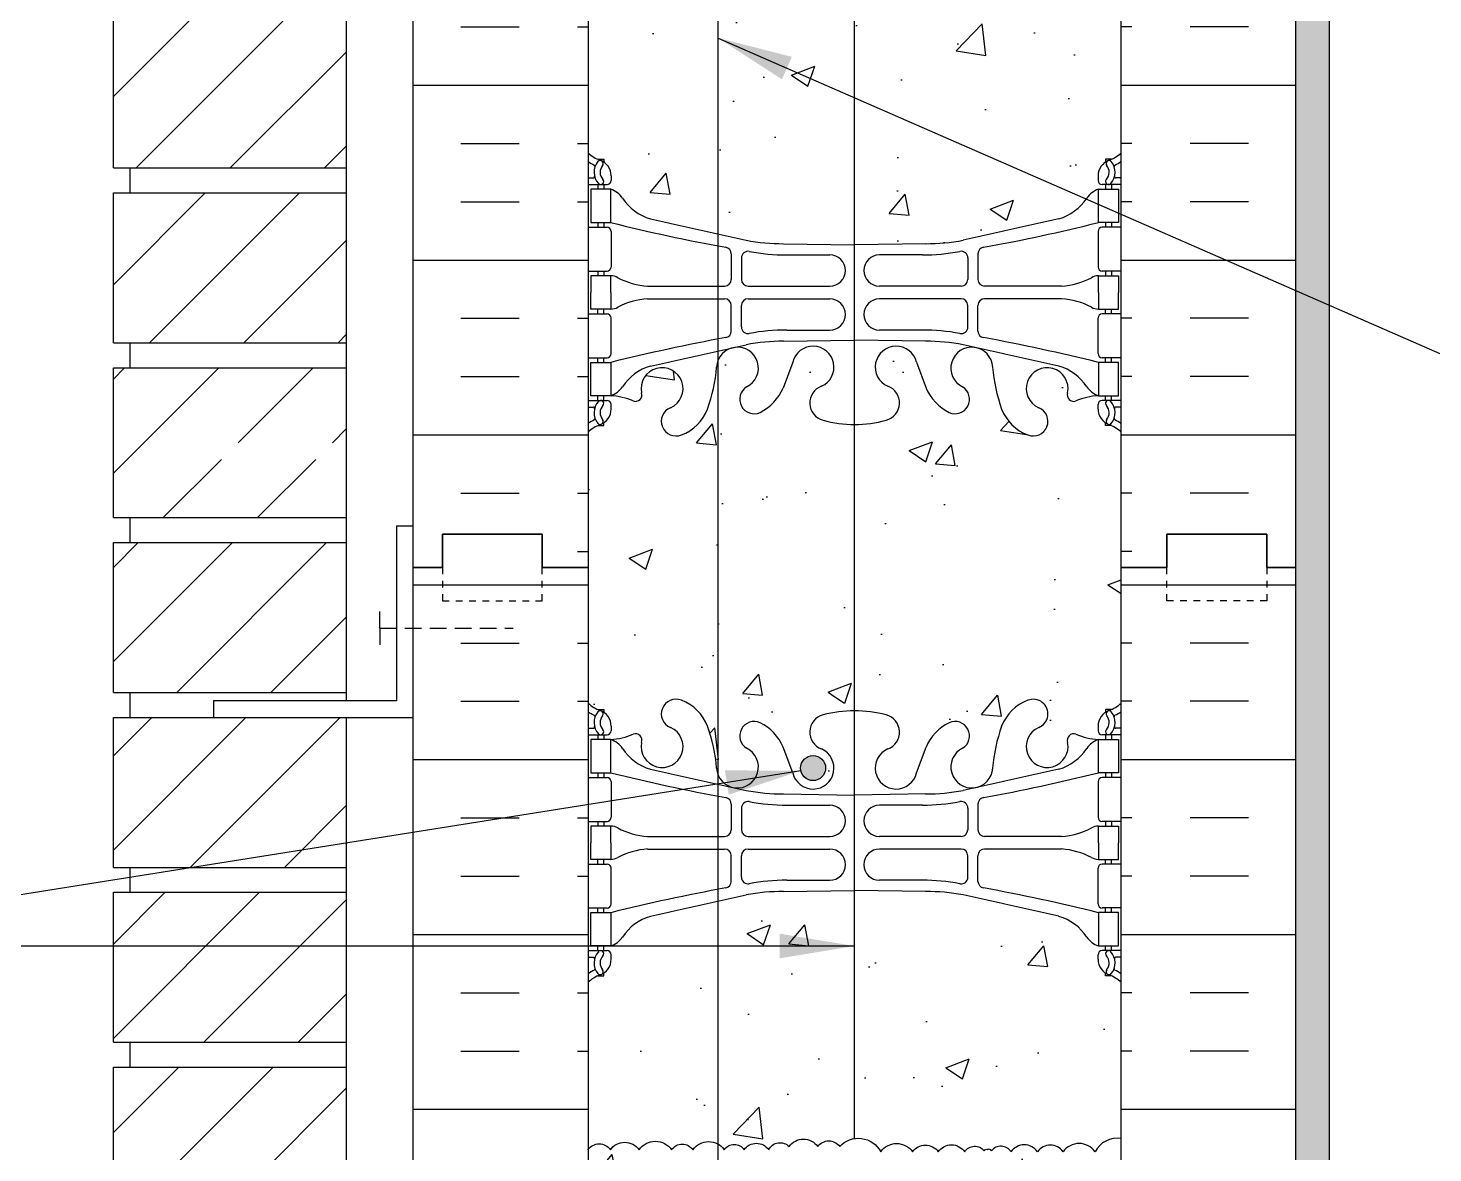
# Model space of a CAD drawing. Header units: inches. Extents: x 13.9 to 66.4, y 33.9 to 117.1.
# Drawn here: x 31.51 to 52.6, y 89.32 to 106.2 of the extents above; entities that cross this region are included whole.
import ezdxf

# ---------------------------------------------------------------- set-up
doc = ezdxf.new("R2010")
doc.units = ezdxf.units.IN
doc.header["$MEASUREMENT"] = 0
doc.linetypes.add('DASHED2', pattern=[0.375, 0.25, -0.125])
for name, color, linetype in [('HATCH', 12, 'Continuous'), ('line25', 2, 'Continuous'), ('LINE3', 3, 'Continuous'), ('LINE50', 5, 'Continuous'), ('LINE9', 9, 'Continuous'), ('TEXT', 4, 'Continuous'), ('Web_Edge', 9, 'Continuous')]:
    doc.layers.add(name, color=color, linetype=linetype)
doc.styles.add('DIM', font='romans.shx', dxfattribs={"width": 0.7})
doc.dimstyles.new('ext_12', dxfattribs={"dimscale": 12, "dimtxt": 0.09375, "dimasz": 0.09375, "dimexe": 0.09375, "dimexo": 0.0625, "dimgap": 0.0625, "dimtad": 1, "dimdec": 1, "dimzin": 3, "dimdsep": 46, "dimlunit": 4, "dimtxsty": 'DIM', "dimcen": 0.09, "dimdle": 0.09375, "dimclrt": 4, "dimadec": 0, "dimazin": 0, "dimtfac": 1, "dimtdec": 1, "dimtmove": 2, "dimatfit": 3, "dimfxl": 1, "dimfrac": 2, "dimtolj": 1, "dimtzin": 0, "dimarcsym": 0})

msp = doc.modelspace()

# ---------------------------------------------------------------- hatches: boundary and pattern name
at = {"layer": 'HATCH'}
h = msp.add_hatch(dxfattribs=at)
h.set_pattern_fill('INSUL', color=256, scale=7, style=0)
h.set_pattern_definition([(0, (-2886.243, -298.905), (0, 2.625), []), (0, (-2886.243, -298.03), (0, 2.625), [0.875, -0.875]), (0, (-2886.243, -297.155), (0, 2.625), [0.875, -0.875])])
h.paths.add_polyline_path([(37.293, 98.104), (37.731, 98.104), (37.731, 98.604), (39.231, 98.604), (39.231, 98.104), (39.918, 98.104), (39.918, 116.104), (39.231, 116.104), (39.231, 116.604), (37.731, 116.604), (37.731, 116.104), (37.293, 116.104)])
h = msp.add_hatch(dxfattribs=at)
h.set_pattern_fill('INSUL', color=256, scale=7, style=0)
h.set_pattern_definition([(180, (2974.08, -298.905), (0, 2.625), []), (180, (2974.08, -298.03), (0, 2.625), [0.875, -0.875]), (180, (2974.08, -297.155), (0, 2.625), [0.875, -0.875])])
h.paths.add_polyline_path([(50.543, 98.104), (50.106, 98.104), (50.106, 98.604), (48.606, 98.604), (48.606, 98.104), (47.918, 98.104), (47.918, 116.104), (48.606, 116.104), (48.606, 116.604), (50.106, 116.604), (50.106, 116.104), (50.543, 116.104)])
h = msp.add_hatch(dxfattribs=at)
h.set_pattern_fill('ANSI31', color=256, scale=8, style=0)
h.set_pattern_definition([(45, (-77.7285, -74.6401), (-0.707107, 0.707107), [])])
h.paths.add_polyline_path([(36.293, 116.104), (32.793, 116.104), (32.793, 114.604), (36.293, 114.604)])
h.paths.add_polyline_path([(36.293, 114.229), (32.793, 114.229), (32.793, 113.192), (35.738, 113.192), (36.293, 113.192)])
h.paths.add_polyline_path([(36.293, 113.192), (35.738, 113.192), (32.793, 113.192), (32.793, 111.979), (36.293, 111.979)])
h.paths.add_polyline_path([(36.293, 111.604), (32.793, 111.604), (32.793, 109.354), (36.293, 109.354)])
h.paths.add_polyline_path([(36.293, 108.979), (32.793, 108.979), (32.793, 106.729), (36.293, 106.729)])
h.paths.add_polyline_path([(36.293, 106.354), (32.793, 106.354), (32.793, 104.104), (36.293, 104.104)])
h.paths.add_polyline_path([(36.293, 103.729), (32.793, 103.729), (32.793, 101.479), (36.293, 101.479)])
h.paths.add_polyline_path([(36.293, 101.104), (32.793, 101.104), (32.793, 98.854), (36.293, 98.854), (36.293, 99.729), (34.293, 99.729), (34.293, 99.979), (36.293, 99.979)])
h.paths.add_polyline_path([(36.293, 98.479), (32.793, 98.479), (32.793, 96.229), (36.293, 96.229)])
h.paths.add_polyline_path([(36.293, 95.854), (32.793, 95.854), (32.793, 93.604), (36.293, 93.604)])
h.paths.add_polyline_path([(36.293, 93.229), (32.793, 93.229), (32.793, 91.809), (35.738, 91.809), (36.293, 91.809)])
h.paths.add_polyline_path([(36.293, 91.809), (35.738, 91.809), (32.793, 91.809), (32.793, 90.979), (36.293, 90.979)])
h.paths.add_polyline_path([(36.293, 90.604), (34.293, 90.604), (32.793, 90.604), (32.793, 88.354), (36.293, 88.354)])
h.paths.add_polyline_path([(36.293, 87.979), (32.793, 87.979), (32.793, 85.729), (36.293, 85.729)])
h.paths.add_polyline_path([(36.293, 85.354), (32.793, 85.354), (32.793, 83.104), (36.293, 83.104)])
h.paths.add_polyline_path([(36.293, 82.729), (32.793, 82.729), (32.793, 81.104), (33.239, 80.843), (33.852, 80.479), (36.293, 80.479)])
h = msp.add_hatch(dxfattribs=at)
h.set_pattern_fill('AR-SAND', color=256, scale=0.25, style=0)
h.set_pattern_definition([(37.5, (75.5029, 42.22206), (-0.0157483, 0.481706), [0, -0.38, 0, -0.425, 0, -0.40625]), (7.5, (75.5029, 42.22206), (0.442444, 0.7055365), [0, -0.205, 0, -0.3425, 0, -0.13125]), (327.5, (75.1954, 42.22206), (0.7785355, 0.0014148), [0, -0.125, 0, -0.45, 0, -0.5875]), (317.5, (75.1954, 42.22206), (0.7515317, 0.219419), [0, -0.0625, 0, -0.295, 0, -0.3375])])
h.paths.add_polyline_path([(51.043, 116.104), (50.543, 116.104), (50.543, 98.104), (50.543, 80.104), (51.043, 80.104)])
h = msp.add_hatch(dxfattribs=at)
h.set_pattern_fill('AR-CONC', color=256, scale=0.5)
edge = h.paths.add_edge_path()
edge.add_arc((47.572, 109.517), 0.5, 46.2109, 66.4218)
edge.add_line((47.772, 109.975), (47.682, 109.975))
edge.add_line((47.682, 109.975), (47.682, 110.017))
edge.add_arc((47.822, 110.224), 0.25, 180, 235.9442, ccw=False)
edge.add_line((47.572, 110.224), (47.572, 110.291))
edge.add_arc((47.635, 110.291), 0.0625, 90, 180, ccw=False)
edge.add_line((47.635, 110.354), (47.577, 110.424))
edge.add_arc((47.7, 110.766), 0.364, 212.0424, 250.3387, ccw=False)
edge.add_arc((46.777, 110.155), 0.743, 34.228, 73.8107)
edge.add_spline(control_points=[(46.984, 110.869), (45.547, 111.19)], knot_values=[0, 0, 1, 1], degree=1, periodic=0)
edge.add_arc((44.99, 108.258), 2.984, 79.2546, 90.0995)
edge.add_line((44.985, 111.242), (43.918, 111.258))
edge.add_line((43.918, 111.258), (43.918, 102.951))
edge.add_line((43.918, 102.951), (44.985, 102.967))
edge.add_arc((44.99, 105.951), 2.984, 269.9005, 280.7454)
edge.add_spline(control_points=[(45.547, 103.019), (46.984, 103.34)], knot_values=[0, 0, 1, 1], degree=1, periodic=0)
edge.add_arc((46.777, 104.054), 0.743, 286.1893, 325.772)
edge.add_arc((47.7, 103.442), 0.364, 109.6613, 147.9576, ccw=False)
edge.add_line((47.577, 103.785), (47.635, 103.855))
edge.add_arc((47.635, 103.917), 0.0625, 180, 270, ccw=False)
edge.add_line((47.572, 103.917), (47.572, 103.985))
edge.add_arc((47.822, 103.985), 0.25, 124.0558, 180, ccw=False)
edge.add_line((47.682, 104.192), (47.682, 104.234))
edge.add_line((47.682, 104.234), (47.772, 104.234))
edge.add_arc((47.572, 104.692), 0.5, 293.5782, 313.7891)
edge.add_line((47.918, 104.331), (47.918, 109.878))
edge = h.paths.add_edge_path()
edge.add_line((43.918, 111.258), (42.852, 111.242))
edge.add_arc((42.847, 108.258), 2.984, 89.9005, 100.7454)
edge.add_spline(control_points=[(42.29, 111.19), (41.872, 111.097)], knot_values=[0.709232, 0.709232, 1, 1], degree=1, periodic=0)
edge.add_line((41.872, 111.097), (41.872, 103.112))
edge.add_spline(control_points=[(41.872, 103.112), (42.29, 103.019)], knot_values=[0.709232, 0.709232, 1, 1], degree=1, periodic=0)
edge.add_arc((42.847, 105.951), 2.984, 259.2546, 270.0995)
edge.add_line((42.852, 102.967), (43.918, 102.951))
edge.add_line((43.918, 102.951), (43.918, 111.258))
edge = h.paths.add_edge_path()
edge.add_spline(control_points=[(41.872, 111.097), (40.853, 110.869)], knot_values=[0, 0, 0.709232, 0.709232], degree=1, periodic=0)
edge.add_arc((41.06, 110.155), 0.743, 106.1893, 145.772)
edge.add_arc((40.137, 110.766), 0.364, 289.6613, 327.9576, ccw=False)
edge.add_line((40.259, 110.424), (40.202, 110.354))
edge.add_arc((40.202, 110.291), 0.0625, 0, 90, ccw=False)
edge.add_line((40.264, 110.291), (40.264, 110.224))
edge.add_arc((40.014, 110.224), 0.25, 304.0558, 360, ccw=False)
edge.add_line((40.154, 110.017), (40.154, 109.975))
edge.add_line((40.154, 109.975), (40.064, 109.975))
edge.add_arc((40.264, 109.517), 0.5, 113.5782, 133.7891)
edge.add_line((39.918, 109.878), (39.918, 104.331))
edge.add_arc((40.264, 104.692), 0.5, 226.2109, 246.4218)
edge.add_line((40.064, 104.234), (40.154, 104.234))
edge.add_line((40.154, 104.234), (40.154, 104.192))
edge.add_arc((40.014, 103.985), 0.25, 0, 55.9442, ccw=False)
edge.add_line((40.264, 103.985), (40.264, 103.917))
edge.add_arc((40.202, 103.917), 0.0625, -90, 0, ccw=False)
edge.add_line((40.202, 103.855), (40.259, 103.785))
edge.add_arc((40.137, 103.442), 0.364, 32.0424, 70.3387, ccw=False)
edge.add_arc((41.06, 104.054), 0.743, 214.228, 253.8107)
edge.add_spline(control_points=[(40.853, 103.34), (41.872, 103.112)], knot_values=[0, 0, 0.709232, 0.709232], degree=1, periodic=0)
edge.add_line((41.872, 103.112), (41.872, 111.097))
edge = h.paths.add_edge_path()
edge.add_arc((47.572, 91.517), 0.5, 46.2109, 66.4218)
edge.add_line((47.772, 91.975), (47.682, 91.975))
edge.add_line((47.682, 91.975), (47.682, 92.017))
edge.add_arc((47.822, 92.224), 0.25, 180, 235.9442, ccw=False)
edge.add_line((47.572, 92.224), (47.572, 92.291))
edge.add_arc((47.635, 92.291), 0.0625, 90, 180, ccw=False)
edge.add_line((47.635, 92.354), (47.682, 92.354))
edge.add_line((47.682, 92.354), (47.682, 92.424))
edge.add_line((47.682, 92.424), (47.577, 92.424))
edge.add_arc((47.7, 92.766), 0.364, 212.0424, 250.3387, ccw=False)
edge.add_arc((46.777, 92.155), 0.743, 34.228, 73.8107)
edge.add_spline(control_points=[(46.984, 92.869), (45.547, 93.19)], knot_values=[0, 0, 1, 1], degree=1, periodic=0)
edge.add_arc((44.99, 90.258), 2.984, 79.2546, 90.0995)
edge.add_line((44.985, 93.242), (43.918, 93.258))
edge.add_line((43.918, 93.258), (43.918, 89.532))
edge.add_arc((43.975, 89.158), 0.378, 27.7313, 98.62, ccw=False)
edge.add_arc((44.549, 89.166), 0.292, 35, 145, ccw=False)
edge.add_arc((44.98, 89.199), 0.235, 35, 145, ccw=False)
edge.add_arc((45.372, 89.194), 0.244, 35, 145, ccw=False)
edge.add_arc((45.723, 89.24), 0.177, 38.0942, 148.0942, ccw=False)
edge.add_arc((45.906, 89.319), 0.0526, 75.8466, 145, ccw=False)
edge.add_arc((45.931, 89.319), 0.0526, 35, 104.1534, ccw=False)
edge.add_arc((46.114, 89.24), 0.177, 31.9058, 141.9058, ccw=False)
edge.add_arc((46.465, 89.194), 0.244, 35, 145, ccw=False)
edge.add_arc((46.857, 89.199), 0.235, 35, 145, ccw=False)
edge.add_arc((47.288, 89.166), 0.292, 35, 145, ccw=False)
edge.add_arc((47.862, 89.158), 0.378, 81.38, 152.2687, ccw=False)
edge.add_line((47.918, 89.532), (47.918, 91.878))
edge = h.paths.add_edge_path()
edge.add_line((43.918, 93.258), (42.852, 93.242))
edge.add_arc((42.847, 90.258), 2.984, 89.9005, 100.7454)
edge.add_spline(control_points=[(42.29, 93.19), (41.872, 93.097)], knot_values=[0.709232, 0.709232, 1, 1], degree=1, periodic=0)
edge.add_line((41.872, 93.097), (41.872, 89.448))
edge.add_arc((41.727, 89.2), 0.287, 35, 59.6412, ccw=False)
edge.add_arc((42.111, 89.261), 0.182, 35, 145, ccw=False)
edge.add_arc((42.445, 89.236), 0.225, 35, 145, ccw=False)
edge.add_arc((42.798, 89.282), 0.189, 43.7466, 153.7466, ccw=False)
edge.add_arc((43.15, 89.261), 0.263, 35, 145, ccw=False)
edge.add_arc((43.531, 89.297), 0.201, 35, 145, ccw=False)
edge.add_arc((43.975, 89.158), 0.378, 98.62, 137.7313, ccw=False)
edge.add_line((43.918, 89.532), (43.918, 93.258))
edge = h.paths.add_edge_path()
edge.add_spline(control_points=[(41.872, 93.097), (41.659, 93.049)], knot_values=[0.560842, 0.560842, 0.709232, 0.709232], degree=1, periodic=0)
edge.add_spline(control_points=[(41.659, 93.049), (41.621, 93.04)], knot_values=[0.534135, 0.534135, 0.560842, 0.560842], degree=1, periodic=0)
edge.add_spline(control_points=[(41.621, 93.04), (41.558, 93.026)], knot_values=[0.490361, 0.490361, 0.534135, 0.534135], degree=1, periodic=0)
edge.add_spline(control_points=[(41.558, 93.026), (41.467, 93.006)], knot_values=[0.427308, 0.427308, 0.490361, 0.490361], degree=1, periodic=0)
edge.add_spline(control_points=[(41.467, 93.006), (41.366, 92.984)], knot_values=[0.356827, 0.356827, 0.427308, 0.427308], degree=1, periodic=0)
edge.add_spline(control_points=[(41.366, 92.984), (41.341, 92.978)], knot_values=[0.339207, 0.339207, 0.356827, 0.356827], degree=1, periodic=0)
edge.add_spline(control_points=[(41.341, 92.978), (40.853, 92.869)], knot_values=[0, 0, 0.339207, 0.339207], degree=1, periodic=0)
edge.add_arc((41.06, 92.155), 0.743, 106.1893, 145.772)
edge.add_arc((40.137, 92.766), 0.364, 289.6613, 327.9576, ccw=False)
edge.add_line((40.259, 92.424), (40.154, 92.424))
edge.add_line((40.154, 92.424), (40.154, 92.354))
edge.add_line((40.154, 92.354), (40.202, 92.354))
edge.add_arc((40.202, 92.291), 0.0625, 0, 90, ccw=False)
edge.add_line((40.264, 92.291), (40.264, 92.224))
edge.add_arc((40.014, 92.224), 0.25, 304.0558, 360, ccw=False)
edge.add_line((40.154, 92.017), (40.154, 91.975))
edge.add_line((40.154, 91.975), (40.064, 91.975))
edge.add_arc((40.264, 91.517), 0.5, 113.5782, 133.7891)
edge.add_line((39.918, 91.878), (39.918, 89.368))
edge.add_arc((40.085, 89.247), 0.206, 35, 143.8657, ccw=False)
edge.add_arc((40.469, 89.214), 0.263, 35, 145, ccw=False)
edge.add_arc((40.928, 89.195), 0.297, 35, 145, ccw=False)
edge.add_arc((41.331, 89.253), 0.196, 35, 145, ccw=False)
edge.add_arc((41.727, 89.2), 0.287, 59.6412, 145, ccw=False)
edge.add_line((41.872, 89.448), (41.872, 93.097))
edge = h.paths.add_edge_path()
edge.add_arc((47.862, 89.158), 0.378, 81.38, 152.2687)
edge.add_arc((47.288, 89.166), 0.292, 35, 145)
edge.add_arc((46.857, 89.199), 0.235, 35, 145)
edge.add_arc((46.465, 89.194), 0.244, 35, 145)
edge.add_arc((46.114, 89.24), 0.177, 31.9058, 141.9058)
edge.add_arc((45.931, 89.319), 0.0526, 35, 104.1534)
edge.add_arc((45.906, 89.319), 0.0526, 75.8466, 145)
edge.add_arc((45.723, 89.24), 0.177, 38.0942, 148.0942)
edge.add_arc((45.372, 89.194), 0.244, 35, 145)
edge.add_arc((44.98, 89.199), 0.235, 35, 145)
edge.add_arc((44.549, 89.166), 0.292, 35, 145)
edge.add_arc((43.975, 89.158), 0.378, 27.7313, 137.7313)
edge.add_arc((43.531, 89.297), 0.201, 35, 145)
edge.add_arc((43.15, 89.261), 0.263, 35, 145)
edge.add_arc((42.798, 89.282), 0.189, 43.7466, 153.7466)
edge.add_arc((42.445, 89.236), 0.225, 35, 145)
edge.add_arc((42.111, 89.261), 0.182, 35, 145)
edge.add_arc((41.727, 89.2), 0.287, 35, 59.6412)
edge.add_line((41.872, 89.448), (41.872, 85.112))
edge.add_spline(control_points=[(41.872, 85.112), (42.29, 85.019)], knot_values=[0.709232, 0.709232, 1, 1], degree=1, periodic=0)
edge.add_arc((42.847, 87.951), 2.984, 259.2546, 270.0995)
edge.add_line((42.852, 84.967), (43.918, 84.951))
edge.add_line((43.918, 84.951), (44.985, 84.967))
edge.add_arc((44.99, 87.951), 2.984, 269.9005, 280.7454)
edge.add_spline(control_points=[(45.547, 85.019), (46.984, 85.34)], knot_values=[0, 0, 1, 1], degree=1, periodic=0)
edge.add_arc((46.777, 86.054), 0.743, 286.1893, 325.772)
edge.add_arc((47.7, 85.442), 0.364, 109.6613, 147.9576, ccw=False)
edge.add_line((47.577, 85.785), (47.682, 85.785))
edge.add_line((47.682, 85.785), (47.682, 85.855))
edge.add_line((47.682, 85.855), (47.635, 85.855))
edge.add_arc((47.635, 85.917), 0.0625, 180, 270, ccw=False)
edge.add_line((47.572, 85.917), (47.572, 85.985))
edge.add_arc((47.822, 85.985), 0.25, 124.0558, 180, ccw=False)
edge.add_line((47.682, 86.192), (47.682, 86.234))
edge.add_line((47.682, 86.234), (47.772, 86.234))
edge.add_arc((47.572, 86.692), 0.5, 293.5782, 313.7891)
edge.add_line((47.918, 86.331), (47.918, 89.532))
edge = h.paths.add_edge_path()
edge.add_arc((41.727, 89.2), 0.287, 59.6412, 145)
edge.add_arc((41.331, 89.253), 0.196, 35, 145)
edge.add_arc((40.928, 89.195), 0.297, 35, 145)
edge.add_arc((40.469, 89.214), 0.263, 35, 145)
edge.add_arc((40.085, 89.247), 0.206, 35, 143.8657)
edge.add_line((39.918, 89.368), (39.918, 86.331))
edge.add_arc((40.264, 86.692), 0.5, 226.2109, 246.4218)
edge.add_line((40.064, 86.234), (40.154, 86.234))
edge.add_line((40.154, 86.234), (40.154, 86.192))
edge.add_arc((40.014, 85.985), 0.25, 0, 55.9442, ccw=False)
edge.add_line((40.264, 85.985), (40.264, 85.917))
edge.add_arc((40.202, 85.917), 0.0625, -90, 0, ccw=False)
edge.add_line((40.202, 85.855), (40.154, 85.855))
edge.add_line((40.154, 85.855), (40.154, 85.785))
edge.add_line((40.154, 85.785), (40.259, 85.785))
edge.add_arc((40.137, 85.442), 0.364, 32.0424, 70.3387, ccw=False)
edge.add_arc((41.06, 86.054), 0.743, 214.228, 253.8107)
edge.add_spline(control_points=[(40.853, 85.34), (41.872, 85.112)], knot_values=[0, 0, 0.709232, 0.709232], degree=1, periodic=0)
edge.add_line((41.872, 85.112), (41.872, 89.448))
edge = h.paths.add_edge_path()
edge.add_spline(control_points=[(41.872, 83.358), (40.853, 83.13)], knot_values=[0, 0, 0.709232, 0.709232], degree=1, periodic=0)
edge.add_arc((41.06, 82.416), 0.743, 106.1893, 145.772)
edge.add_arc((40.137, 83.028), 0.364, 289.6613, 327.9576, ccw=False)
edge.add_line((40.259, 82.685), (40.154, 82.685))
edge.add_line((40.154, 82.685), (40.154, 82.615))
edge.add_line((40.154, 82.615), (40.202, 82.615))
edge.add_arc((40.202, 82.552), 0.0625, 0, 90, ccw=False)
edge.add_line((40.264, 82.552), (40.264, 82.485))
edge.add_arc((40.014, 82.485), 0.25, 304.0558, 360, ccw=False)
edge.add_line((40.154, 82.278), (40.154, 82.236))
edge.add_line((40.154, 82.236), (40.064, 82.236))
edge.add_arc((40.264, 81.778), 0.5, 113.5782, 133.7891)
edge.add_line((39.918, 82.139), (39.918, 80.104))
edge.add_line((39.918, 80.104), (39.918, 79.345))
edge.add_line((39.918, 79.345), (39.997, 79.587))
edge.add_arc((40.053, 79.579), 0.0567, 28.0725, 171.9515, ccw=False)
edge.add_line((40.103, 79.606), (40.152, 79.456))
edge.add_line((40.152, 79.456), (40.278, 79.456))
edge.add_arc((40.278, 79.406), 0.05, 0, 90, ccw=False)
edge.add_line((40.328, 79.406), (40.328, 79.376))
edge.add_line((40.328, 79.376), (40.428, 79.376))
edge.add_line((40.428, 79.376), (40.428, 78.503))
edge.add_line((40.428, 78.503), (41.872, 78.245))
edge.add_line((41.872, 78.245), (41.872, 83.358))
h.paths.add_polyline_path([(43.918, 82.254, -0.068475), (43.444, 82.316, -0.734872), (43.421, 82.828, 1.612474), (42.99, 83.187), (42.847, 82.8, -0.16372), (42.525, 82.446, -1.059167), (42.319, 82.828, 1.376351), (41.872, 83.224), (41.872, 78.245), (43.627, 77.932, -0.041748), (43.918, 77.954)])
h.paths.add_polyline_path([(47.918, 82.139, 0.088416), (47.772, 82.236), (47.682, 82.236), (47.682, 82.278, -0.249069), (47.572, 82.485), (47.572, 82.552, -0.414214), (47.635, 82.615), (47.682, 82.615), (47.682, 82.685), (47.577, 82.685, 0.085348), (47.248, 82.609, -0.669601), (47.116, 82.73, 2.087231), (46.682, 82.505, -1), (46.518, 82.096, -0.21345), (46.126, 82.486, -0.069923), (45.989, 83.129, 1.629604), (45.518, 82.828, -1.059167), (45.312, 82.446, -0.16372), (44.99, 82.8), (44.847, 83.187, 1.612474), (44.416, 82.828, -0.734872), (44.393, 82.316, -0.068475), (43.918, 82.254), (43.918, 77.954, -0.068476), (44.393, 77.892, -0.201351), (44.557, 77.766), (45.167, 77.657, -0.059978), (45.312, 77.762, -0.729703), (45.626, 77.493, -0.079803), (46.001, 77.199, -0.057125), (46.126, 77.723, -0.21345), (46.518, 78.112, -1), (46.682, 77.704, 2.087231), (47.116, 77.479, -0.380392), (47.408, 77.774), (47.408, 79.376), (47.508, 79.376), (47.508, 79.406, -0.414214), (47.558, 79.456), (47.685, 79.456), (47.727, 79.587, -0.725737), (47.833, 79.606), (47.918, 79.345), (47.918, 80.104)])
h.paths.add_polyline_path([(46.001, 77.199, 0.079803), (45.626, 77.493, -0.157195), (45.539, 77.392, 1.702394), (45.989, 77.079, -0.012747)])
h.paths.add_polyline_path([(45.167, 77.657), (44.557, 77.766, -0.464754), (44.416, 77.381, 1.612474), (44.847, 77.022), (44.99, 77.409, -0.102733)])
h.paths.add_polyline_path([(44.73, 77.094, -1), (44.355, 77.094, -1)], flags=16)
h.paths.add_polyline_path([(43.444, 77.892, -0.02665), (43.627, 77.932), (41.872, 78.245), (41.872, 76.985, 1.433719), (42.298, 77.392, -0.940793), (42.501, 77.775, -0.173075), (42.847, 77.409), (42.99, 77.022, 1.612474), (43.421, 77.381, -0.734872)])
h.paths.add_polyline_path([(41.872, 78.245), (40.428, 78.503), (40.428, 77.774, -0.380397), (40.721, 77.479, 2.087231), (41.155, 77.704, -1), (41.319, 78.112, -0.21345), (41.711, 77.723, -0.069923), (41.848, 77.079, 0.078086), (41.872, 76.985)])
h.paths.add_polyline_path([(47.288, 71.104), (47.288, 71.217), (47.408, 71.417), (47.408, 72.886, 0.268138), (47.247, 73.034), (43.918, 73.034), (43.918, 69.175), (47.247, 69.175, 0.268138), (47.408, 69.323), (47.408, 70.792), (47.288, 70.992)])
h.paths.add_polyline_path([(43.918, 73.034), (40.59, 73.034, 0.268156), (40.428, 72.886), (40.428, 71.417), (40.548, 71.217), (40.548, 71.104), (40.548, 70.992), (40.428, 70.792), (40.428, 69.323, 0.268156), (40.59, 69.175), (43.918, 69.175)])
h.paths.add_polyline_path([(47.408, 64.435, -0.380392), (47.116, 64.73, 2.087231), (46.682, 64.505, -1), (46.518, 64.096, -0.21345), (46.126, 64.486, -0.069923), (45.989, 65.129, 1.629604), (45.518, 64.828, -1.059167), (45.312, 64.446, -0.16372), (44.99, 64.8), (44.847, 65.187, 1.612474), (44.416, 64.828, -0.734872), (44.393, 64.316, -0.068476), (43.918, 64.254), (43.918, 61.198), (44.825, 62.104), (47.918, 62.104), (47.918, 62.864), (47.84, 62.622, -0.725737), (47.733, 62.603), (47.685, 62.753), (47.558, 62.753, -0.414214), (47.508, 62.803), (47.508, 62.833), (47.408, 62.833)])
h.paths.add_polyline_path([(43.918, 64.254, -0.068475), (43.444, 64.316, -0.734872), (43.421, 64.828, 1.612474), (42.99, 65.187), (42.847, 64.8, -0.16372), (42.525, 64.446, -1.059167), (42.319, 64.828, 1.629604), (41.848, 65.129, -0.069923), (41.711, 64.486, -0.21345), (41.319, 64.096, -1), (41.155, 64.505, 2.087231), (40.721, 64.73, -0.380397), (40.428, 64.435), (40.428, 62.833), (40.328, 62.833), (40.328, 62.803, -0.414214), (40.278, 62.753), (40.152, 62.753), (40.11, 62.622, -0.725737), (40.003, 62.603), (39.918, 62.864), (39.918, 62.104), (42.825, 62.104), (43.825, 63.104), (43.825, 62.104), (43.825, 61.104), (43.918, 61.198)])
h = msp.add_hatch(dxfattribs=at)
h.set_pattern_fill('AR-CONC', color=256, scale=0.5, style=0)
h.paths.add_polyline_path([(43.608, 100.28, -0.023941), (43.444, 100.316, -0.734872), (43.421, 100.828, 1.612474), (42.99, 101.187), (42.847, 100.8, -0.173075), (42.501, 100.434, -0.940793), (42.298, 100.817, 1.753171), (41.847, 101.113, -0.068226), (41.711, 100.486, -0.21345), (41.319, 100.096, -1), (41.155, 100.505, 2.087231), (40.721, 100.73, -0.669601), (40.589, 100.609, 0.085348), (40.259, 100.685), (40.154, 100.685), (40.154, 100.615), (40.202, 100.615, -0.414214), (40.264, 100.552), (40.264, 100.485, -0.249069), (40.154, 100.278), (40.154, 100.236), (40.064, 100.236, 0.088416), (39.918, 100.139), (39.918, 98.104), (39.918, 96.07, 0.088416), (40.064, 95.973), (40.154, 95.973), (40.154, 95.931, -0.249069), (40.264, 95.724), (40.264, 95.656, -0.414214), (40.202, 95.594), (40.154, 95.594), (40.154, 95.524), (40.259, 95.524, 0.085348), (40.589, 95.599, -0.669601), (40.721, 95.479, 2.087231), (41.155, 95.704, -1), (41.319, 96.112, -0.21345), (41.711, 95.723, -0.068226), (41.847, 95.095, 1.753171), (42.298, 95.392, -0.940793), (42.501, 95.775, -0.173075), (42.847, 95.409), (42.99, 95.022, 1.612474), (43.421, 95.381, -0.734872), (43.444, 95.892, -0.023941), (43.608, 95.929)])
h.paths.add_polyline_path([(43.482, 95.094, -1), (43.107, 95.094, -1)], flags=16)
h = msp.add_hatch(dxfattribs=at)
h.set_pattern_fill('AR-CONC', color=256, scale=0.5, style=0)
h.paths.add_polyline_path([(47.918, 100.139, 0.088416), (47.772, 100.236), (47.682, 100.236), (47.682, 100.278, -0.249069), (47.572, 100.485), (47.572, 100.552, -0.414214), (47.635, 100.615), (47.682, 100.615), (47.682, 100.685), (47.577, 100.685, 0.085348), (47.248, 100.609, -0.669601), (47.116, 100.73, 2.087231), (46.682, 100.505, -1), (46.518, 100.096, -0.21345), (46.126, 100.486, -0.068226), (45.99, 101.113, 1.753171), (45.539, 100.817, -0.940793), (45.336, 100.434, -0.173075), (44.99, 100.8), (44.847, 101.187, 1.612474), (44.416, 100.828, -0.734872), (44.393, 100.316, -0.068475), (43.918, 100.254, -0.001235), (43.91, 100.254), (43.908, 95.954, -0.001449), (43.918, 95.954, -0.068475), (44.393, 95.892, -0.734872), (44.416, 95.381, 1.612474), (44.847, 95.022), (44.99, 95.409, -0.173075), (45.336, 95.775, -0.940793), (45.539, 95.392, 1.753171), (45.99, 95.095, -0.068226), (46.126, 95.723, -0.21345), (46.518, 96.112, -1), (46.682, 95.704, 2.087231), (47.116, 95.479, -0.669601), (47.248, 95.599, 0.085348), (47.577, 95.524), (47.682, 95.524), (47.682, 95.594), (47.635, 95.594, -0.414214), (47.572, 95.656), (47.572, 95.724, -0.249069), (47.682, 95.931), (47.682, 95.973), (47.772, 95.973, 0.088416), (47.918, 96.07), (47.918, 98.104)])
h = msp.add_hatch(dxfattribs=at)
h.set_pattern_fill('AR-CONC', color=256, scale=0.5, style=0)
h.paths.add_polyline_path([(43.91, 100.254, -0.043224), (43.608, 100.28), (43.608, 95.929, -0.043011), (43.908, 95.954)])
h = msp.add_hatch(dxfattribs=at)
h.set_pattern_fill('INSUL', color=256, scale=7, style=0)
h.set_pattern_definition([(0, (-2886.243, -316.905), (0, 2.625), []), (0, (-2886.243, -316.03), (0, 2.625), [0.875, -0.875]), (0, (-2886.243, -315.155), (0, 2.625), [0.875, -0.875])])
h.paths.add_polyline_path([(37.293, 80.104), (37.731, 80.104), (37.731, 80.604), (39.231, 80.604), (39.231, 80.104), (39.918, 80.104), (39.918, 98.104), (39.231, 98.104), (39.231, 98.604), (37.731, 98.604), (37.731, 98.104), (37.293, 98.104)])
h = msp.add_hatch(dxfattribs=at)
h.set_pattern_fill('INSUL', color=256, scale=7, style=0)
h.set_pattern_definition([(180, (2974.08, -316.905), (0, 2.625), []), (180, (2974.08, -316.03), (0, 2.625), [0.875, -0.875]), (180, (2974.08, -315.155), (0, 2.625), [0.875, -0.875])])
h.paths.add_polyline_path([(50.543, 80.104), (50.106, 80.104), (50.106, 80.604), (48.606, 80.604), (48.606, 80.104), (47.918, 80.104), (47.918, 98.104), (48.606, 98.104), (48.606, 98.604), (50.106, 98.604), (50.106, 98.104), (50.543, 98.104)])
at = {"layer": 'LINE3'}
msp.add_hatch(color=256, dxfattribs=at).paths.add_polyline_path([(43.482, 95.094, 1), (43.107, 95.094, 1)])

# ---------------------------------------------------------------- linework, layer by layer
at = {"layer": 'HATCH'}
for points in [[(39.916, 89.365, -0.520567), (40.253, 89.365, -0.520567), (40.684, 89.365, -0.520567), (41.171, 89.365, -0.520567), (41.492, 89.365, -0.520567), (41.962, 89.365, -0.520567), (42.26, 89.365, -0.520567), (42.629, 89.365, -0.520567), (42.935, 89.412, -0.520567), (43.366, 89.412, -0.520567), (43.695, 89.412, -0.520567), (44.31, 89.334, -0.520567), (44.788, 89.334, -0.520567), (45.173, 89.334, -0.520567), (45.572, 89.334, -0.520567), (45.863, 89.349, -0.311242), (45.918, 89.37, -0.311242)], [(47.918, 89.532, 0.319567), (47.527, 89.334, 0.520567), (47.049, 89.334, 0.520567), (46.664, 89.334, 0.520567), (46.265, 89.334, 0.520567), (45.974, 89.349, 0.311242), (45.918, 89.37)]]:
    msp.add_lwpolyline(points, format="xyb", dxfattribs=at)
at = {"layer": 'line25'}
for p, q in [((39.918, 116.104), (39.918, 98.104)), ((47.918, 98.104), (47.918, 116.104)), ((36.293, 96.104), (36.293, 108.979)), ((32.793, 104.104), (32.793, 106.354)), ((32.793, 104.104), (36.293, 104.104)), ((33.043, 103.729), (33.043, 104.104)), ((32.793, 101.479), (32.793, 103.729)), ((32.793, 103.729), (36.293, 103.729)), ((32.793, 101.479), (36.293, 101.479)), ((33.043, 101.104), (33.043, 101.479)), ((32.793, 101.104), (36.293, 101.104)), ((32.793, 98.854), (32.793, 101.104)), ((32.793, 98.854), (36.293, 98.854)), ((33.043, 98.479), (33.043, 98.854)), ((32.793, 96.229), (32.793, 98.479)), ((32.793, 98.479), (36.293, 98.479)), ((39.918, 98.104), (39.918, 80.104)), ((47.918, 80.104), (47.918, 98.104)), ((32.793, 96.229), (36.293, 96.229)), ((33.043, 95.854), (33.043, 96.229)), ((32.793, 93.604), (32.793, 95.854)), ((32.793, 95.854), (36.293, 95.854)), ((36.293, 90.604), (36.293, 95.854)), ((32.793, 93.604), (36.293, 93.604)), ((33.043, 93.229), (33.043, 93.604)), ((32.793, 90.979), (32.793, 93.229)), ((32.793, 93.229), (36.293, 93.229)), ((32.793, 90.979), (36.293, 90.979)), ((33.043, 90.604), (33.043, 90.979)), ((32.793, 90.604), (36.293, 90.604)), ((32.793, 88.354), (32.793, 90.604)), ((36.293, 80.104), (36.293, 90.604))]:
    msp.add_line(p, q, dxfattribs=at)
at = {"layer": 'LINE3'}
for p, q in [((43.918, 89.532), (43.918, 116.104)), ((41.872, 73.073), (41.872, 111.583))]:
    msp.add_line(p, q, dxfattribs=at)
msp.add_circle((43.295, 95.094), 0.188, dxfattribs=at)
at = {"layer": 'LINE50'}
for p, q in [((37.293, 98.104), (37.293, 116.104)), ((50.543, 98.104), (50.543, 116.104)), ((37.293, 80.104), (37.293, 98.104)), ((50.543, 80.104), (50.543, 98.104))]:
    msp.add_line(p, q, dxfattribs=at)
for points in [[(39.918, 98.104), (39.231, 98.104), (39.231, 98.604), (37.731, 98.604), (37.731, 98.104), (37.293, 98.104)], [(37.293, 98.104), (37.731, 98.104), (37.731, 98.604), (39.231, 98.604), (39.231, 98.104), (39.918, 98.104)], [(47.918, 98.104), (48.606, 98.104), (48.606, 98.604), (50.106, 98.604), (50.106, 98.104), (50.543, 98.104)], [(50.543, 98.104), (50.106, 98.104), (50.106, 98.604), (48.606, 98.604), (48.606, 98.104), (47.918, 98.104)]]:
    msp.add_lwpolyline(points, dxfattribs=at)
at = {"layer": 'LINE9'}
for p, q in [((51.043, 116.104), (51.043, 80.104)), ((37.043, 98.729), (37.043, 96.104)), ((37.043, 98.729), (37.293, 98.729)), ((34.293, 96.104), (34.293, 95.854)), ((37.043, 96.104), (34.293, 96.104)), ((34.293, 95.854), (37.293, 95.854))]:
    msp.add_line(p, q, dxfattribs=at)
at = {"layer": 'LINE9', "linetype": 'DASHED2'}
for q in [(36.793, 97.443), (38.793, 97.193), (36.793, 96.943)]:
    msp.add_line((36.793, 97.193), q, dxfattribs=at)
at = {"layer": 'LINE9', "linetype": 'DASHED2', "ltscale": 0.15}
for points in [[(37.731, 98.104), (37.731, 98.104), (37.731, 97.604), (39.231, 97.604), (39.231, 98.104), (39.231, 98.104)], [(50.106, 98.104), (50.106, 98.104), (50.106, 97.604), (48.606, 97.604), (48.606, 98.104), (48.606, 98.104)]]:
    msp.add_lwpolyline(points, dxfattribs=at)
at = {"layer": 'TEXT'}
msp.add_lwpolyline([(33.275, 104.769, 0, 0.36, 0), (32.195, 104.769, 0, 0, 0), (25.424, 104.769, 0, 0, 0)], format="xyseb", dxfattribs=at)
at = {"layer": 'Web_Edge'}
for p, q in [((40.064, 104.234), (40.154, 104.234)), ((40.154, 104.234), (40.154, 104.192)), ((47.772, 104.234), (47.682, 104.234)), ((47.682, 104.234), (47.682, 104.192)), ((39.918, 103.955), (39.996, 103.955)), ((40.264, 103.985), (40.264, 103.917)), ((47.572, 103.985), (47.572, 103.917)), ((47.918, 103.955), (47.841, 103.955)), ((39.918, 103.855), (40.202, 103.855)), ((40.064, 103.855), (40.064, 103.785)), ((40.154, 103.855), (40.154, 103.785)), ((47.918, 103.855), (47.635, 103.855)), ((47.682, 103.855), (47.682, 103.785)), ((47.772, 103.855), (47.772, 103.785)), ((39.918, 103.215), (40.202, 103.215)), ((40.064, 103.285), (40.064, 103.215)), ((40.154, 103.285), (40.154, 103.215)), ((40.264, 103.152), (40.264, 102.617)), ((47.572, 103.152), (47.572, 102.617)), ((47.918, 103.215), (47.635, 103.215)), ((47.682, 103.285), (47.682, 103.215)), ((47.772, 103.285), (47.772, 103.215)), ((42.852, 102.967), (43.918, 102.951)), ((44.985, 102.967), (43.918, 102.951)), ((42.067, 102.815), (42.067, 102.43)), ((42.219, 102.753), (42.219, 102.43)), ((42.899, 102.799), (43.546, 102.799)), ((44.938, 102.799), (44.291, 102.799)), ((45.618, 102.753), (45.618, 102.43)), ((45.77, 102.815), (45.77, 102.43)), ((39.918, 102.555), (40.202, 102.555)), ((40.064, 102.555), (40.064, 102.485)), ((40.154, 102.555), (40.154, 102.485)), ((47.918, 102.555), (47.635, 102.555)), ((47.682, 102.555), (47.682, 102.485)), ((47.772, 102.555), (47.772, 102.485)), ((40.812, 102.33), (41.967, 102.33)), ((42.319, 102.33), (43.546, 102.33)), ((45.518, 102.33), (44.291, 102.33)), ((47.025, 102.33), (45.87, 102.33)), ((40.812, 102.14), (41.967, 102.14)), ((42.319, 102.14), (43.546, 102.14)), ((45.518, 102.14), (44.291, 102.14)), ((47.025, 102.14), (45.87, 102.14)), ((39.918, 101.915), (40.202, 101.915)), ((40.064, 101.915), (40.064, 101.985)), ((40.154, 101.915), (40.154, 101.985)), ((40.264, 101.317), (40.264, 101.852)), ((42.067, 101.655), (42.067, 102.04)), ((42.219, 101.717), (42.219, 102.04)), ((45.618, 101.717), (45.618, 102.04)), ((45.77, 101.655), (45.77, 102.04)), ((47.572, 101.317), (47.572, 101.852)), ((47.918, 101.915), (47.635, 101.915)), ((47.682, 101.915), (47.682, 101.985)), ((47.772, 101.915), (47.772, 101.985)), ((42.899, 101.671), (43.546, 101.671)), ((44.938, 101.671), (44.291, 101.671)), ((42.852, 101.503), (43.918, 101.519)), ((44.985, 101.503), (43.918, 101.519)), ((39.918, 101.255), (40.202, 101.255)), ((40.064, 101.185), (40.064, 101.255)), ((40.154, 101.185), (40.154, 101.255)), ((47.918, 101.255), (47.635, 101.255)), ((47.682, 101.185), (47.682, 101.255)), ((47.772, 101.185), (47.772, 101.255)), ((42.99, 101.187), (42.847, 100.8)), ((44.847, 101.187), (44.99, 100.8)), ((39.918, 100.615), (40.202, 100.615)), ((40.064, 100.615), (40.064, 100.685)), ((40.154, 100.615), (40.154, 100.685)), ((47.918, 100.615), (47.635, 100.615)), ((47.682, 100.615), (47.682, 100.685)), ((47.772, 100.615), (47.772, 100.685)), ((39.918, 100.515), (39.996, 100.515)), ((40.264, 100.485), (40.264, 100.552)), ((47.572, 100.485), (47.572, 100.552)), ((47.918, 100.515), (47.841, 100.515)), ((40.064, 100.236), (40.154, 100.236)), ((40.154, 100.236), (40.154, 100.278)), ((47.682, 100.236), (47.682, 100.278)), ((47.772, 100.236), (47.682, 100.236)), ((40.064, 95.973), (40.154, 95.973)), ((40.154, 95.973), (40.154, 95.931)), ((47.772, 95.973), (47.682, 95.973)), ((47.682, 95.973), (47.682, 95.931)), ((39.918, 95.694), (39.996, 95.694)), ((39.918, 95.594), (40.202, 95.594)), ((40.064, 95.594), (40.064, 95.524)), ((40.154, 95.594), (40.154, 95.524)), ((40.264, 95.724), (40.264, 95.656)), ((47.572, 95.724), (47.572, 95.656)), ((47.918, 95.594), (47.635, 95.594)), ((47.682, 95.594), (47.682, 95.524)), ((47.772, 95.594), (47.772, 95.524)), ((47.918, 95.694), (47.841, 95.694)), ((42.99, 95.022), (42.847, 95.409)), ((44.847, 95.022), (44.99, 95.409)), ((39.918, 94.954), (40.202, 94.954)), ((40.064, 95.024), (40.064, 94.954)), ((40.154, 95.024), (40.154, 94.954)), ((40.264, 94.891), (40.264, 94.356)), ((47.572, 94.891), (47.572, 94.356)), ((47.918, 94.954), (47.635, 94.954)), ((47.682, 95.024), (47.682, 94.954)), ((47.772, 95.024), (47.772, 94.954)), ((42.852, 94.706), (43.918, 94.69)), ((44.985, 94.706), (43.918, 94.69)), ((42.067, 94.554), (42.067, 94.169)), ((42.219, 94.492), (42.219, 94.169)), ((42.899, 94.538), (43.546, 94.538)), ((44.938, 94.538), (44.291, 94.538)), ((45.618, 94.492), (45.618, 94.169)), ((45.77, 94.554), (45.77, 94.169)), ((39.918, 94.294), (40.202, 94.294)), ((40.064, 94.294), (40.064, 94.224)), ((40.154, 94.294), (40.154, 94.224)), ((47.918, 94.294), (47.635, 94.294)), ((47.682, 94.294), (47.682, 94.224)), ((47.772, 94.294), (47.772, 94.224)), ((40.812, 94.068), (41.967, 94.069)), ((42.319, 94.069), (43.546, 94.069)), ((45.518, 94.069), (44.291, 94.069)), ((47.025, 94.068), (45.87, 94.069)), ((40.812, 93.879), (41.967, 93.879)), ((42.319, 93.879), (43.546, 93.879)), ((45.518, 93.879), (44.291, 93.879)), ((47.025, 93.879), (45.87, 93.879)), ((39.918, 93.654), (40.202, 93.654)), ((40.064, 93.654), (40.064, 93.724)), ((40.154, 93.654), (40.154, 93.724)), ((42.067, 93.394), (42.067, 93.779)), ((42.219, 93.456), (42.219, 93.779)), ((45.618, 93.456), (45.618, 93.779)), ((45.77, 93.394), (45.77, 93.779)), ((47.918, 93.654), (47.635, 93.654)), ((47.682, 93.654), (47.682, 93.724)), ((47.772, 93.654), (47.772, 93.724)), ((40.264, 93.056), (40.264, 93.591)), ((47.572, 93.056), (47.572, 93.591)), ((42.852, 93.242), (43.918, 93.258)), ((42.899, 93.41), (43.546, 93.41)), ((44.985, 93.242), (43.918, 93.258)), ((44.938, 93.41), (44.291, 93.41)), ((39.918, 92.994), (40.202, 92.994)), ((40.064, 92.924), (40.064, 92.994)), ((40.154, 92.924), (40.154, 92.994)), ((47.918, 92.994), (47.635, 92.994)), ((47.682, 92.924), (47.682, 92.994)), ((47.772, 92.924), (47.772, 92.994)), ((40.064, 92.354), (40.064, 92.424)), ((40.154, 92.354), (40.154, 92.424)), ((47.682, 92.354), (47.682, 92.424)), ((47.772, 92.354), (47.772, 92.424)), ((39.918, 92.354), (40.202, 92.354)), ((39.918, 92.254), (39.996, 92.254)), ((40.264, 92.224), (40.264, 92.291)), ((47.572, 92.224), (47.572, 92.291)), ((47.918, 92.354), (47.635, 92.354)), ((47.918, 92.254), (47.841, 92.254)), ((40.064, 91.975), (40.154, 91.975)), ((40.154, 91.975), (40.154, 92.017)), ((47.682, 91.975), (47.682, 92.017)), ((47.772, 91.975), (47.682, 91.975))]:
    msp.add_line(p, q, dxfattribs=at)
for points in [[(39.959, 103.285), (40.259, 103.285), (40.259, 103.785), (39.959, 103.785)], [(47.877, 103.285), (47.577, 103.285), (47.577, 103.785), (47.877, 103.785)], [(39.959, 101.185), (40.259, 101.185), (40.259, 100.685), (39.959, 100.685)], [(47.877, 101.185), (47.577, 101.185), (47.577, 100.685), (47.877, 100.685)], [(39.959, 95.024), (40.259, 95.024), (40.259, 95.524), (39.959, 95.524)], [(47.877, 95.024), (47.577, 95.024), (47.577, 95.524), (47.877, 95.524)], [(39.959, 92.924), (40.259, 92.924), (40.259, 92.424), (39.959, 92.424)], [(47.877, 92.924), (47.577, 92.924), (47.577, 92.424), (47.877, 92.424)]]:
    msp.add_lwpolyline(points, close=True, dxfattribs=at)
for points in [[(40.259, 102.235), (40.259, 102.485), (39.959, 102.485), (39.959, 102.235)], [(47.577, 102.235), (47.577, 102.485), (47.877, 102.485), (47.877, 102.235)], [(40.259, 102.235), (40.259, 101.985), (39.959, 101.985), (39.959, 102.235)], [(47.577, 102.235), (47.577, 101.985), (47.877, 101.985), (47.877, 102.235)], [(40.259, 93.974), (40.259, 94.224), (39.959, 94.224), (39.959, 93.974)], [(47.577, 93.974), (47.577, 94.224), (47.877, 94.224), (47.877, 93.974)], [(40.259, 93.974), (40.259, 93.724), (39.959, 93.724), (39.959, 93.974)], [(47.577, 93.974), (47.577, 93.724), (47.877, 93.724), (47.877, 93.974)]]:
    msp.add_lwpolyline(points, dxfattribs=at)
for centre, radius, start, end in [((40.264, 104.692), 0.5, 226.2109, 250.5288), ((40.264, 104.692), 0.6, 234.7832, 245.0748), ((40.258, 104.04), 0.25, 140.1145, 222.4609), ((40.1, 104.17), 0.045, 321.448, 139.1879), ((40.014, 103.985), 0.25, 0, 70.5288), ((47.822, 103.985), 0.25, 109.4712, 180), ((47.737, 104.17), 0.045, 40.8121, 218.552), ((47.572, 104.692), 0.5, 289.4712, 313.7891), ((47.579, 104.04), 0.25, 317.5391, 39.8855), ((47.572, 104.692), 0.6, 294.9252, 305.2168), ((39.997, 103.975), 0.0196, 269.4032, 15.4901), ((40.002, 104.129), 0.021, 343.464, 63.9957), ((40.258, 104.04), 0.16, 140.0001, 222.4609), ((47.579, 104.04), 0.16, 317.5391, 39.9999), ((47.835, 104.129), 0.021, 116.0043, 196.536), ((47.84, 103.975), 0.0196, 164.5099, 270.5968), ((40.107, 103.901), 0.045, 222.4609, 42.4609), ((40.202, 103.917), 0.0625, 270, 0), ((40.137, 103.442), 0.364, 34.9775, 70.3387), ((47.7, 103.442), 0.364, 109.6613, 145.0225), ((47.635, 103.917), 0.0625, 180, 270), ((47.73, 103.901), 0.045, 137.5391, 317.5391), ((41.06, 104.054), 0.743, 212.7919, 253.8107), ((46.777, 104.054), 0.743, 286.1893, 327.2081), ((40.202, 103.152), 0.0625, 0, 90), ((47.068, 130.705), 28.253, 256.0552, 259.6343), ((40.769, 130.705), 28.253, 280.3657, 283.9448), ((47.635, 103.152), 0.0625, 90, 180), ((41.967, 102.815), 0.1, 360, 79.6343), ((42.847, 105.951), 2.984, 259.2546, 270.0995), ((44.99, 105.951), 2.984, 269.9005, 280.7454), ((45.87, 102.815), 0.1, 100.3657, 180), ((42.319, 102.753), 0.1, 79.2546, 180), ((42.894, 105.783), 2.984, 259.2546, 270.0995), ((43.546, 102.565), 0.234, 270, 90), ((44.291, 102.565), 0.234, 90, 270), ((44.943, 105.783), 2.984, 269.9005, 280.7454), ((45.518, 102.753), 0.1, 0, 100.7454), ((40.202, 102.617), 0.0625, 270, 0), ((40.255, 102.266), 0.219, 60.4937, 88.92), ((47.582, 102.266), 0.219, 91.08, 119.5063), ((47.635, 102.617), 0.0625, 180, 270), ((40.897, 103.486), 1.16, 242.5844, 265.8032), ((41.967, 102.43), 0.1, 270.0388, 360), ((42.319, 102.43), 0.1, 180, 270), ((45.518, 102.43), 0.1, 270, 0), ((45.87, 102.43), 0.1, 180, 269.9612), ((46.94, 103.486), 1.16, 274.1968, 297.4156), ((40.897, 100.984), 1.16, 94.1968, 117.4156), ((41.967, 102.04), 0.1, 0, 89.9612), ((42.319, 102.04), 0.1, 90, 180), ((43.546, 101.905), 0.234, 270, 90), ((44.291, 101.905), 0.234, 90, 270), ((45.518, 102.04), 0.1, 0, 90), ((45.87, 102.04), 0.1, 90.0388, 180), ((46.94, 100.984), 1.16, 62.5844, 85.8032), ((40.202, 101.852), 0.0625, 0, 90), ((40.255, 102.204), 0.219, 271.08, 299.5063), ((47.582, 102.204), 0.219, 240.4937, 268.92), ((47.635, 101.852), 0.0625, 90, 180), ((41.967, 101.655), 0.1, 280.3657, 0), ((42.319, 101.717), 0.1, 180, 280.7454), ((42.894, 98.687), 2.984, 89.9005, 100.7454), ((44.943, 98.687), 2.984, 79.2546, 90.0995), ((45.518, 101.717), 0.1, 259.2546, 0), ((45.87, 101.655), 0.1, 180, 259.6343), ((47.068, 73.765), 28.253, 100.3657, 103.9448), ((42.847, 98.519), 2.984, 89.9005, 100.7454), ((43.295, 101.114), 0.314, 293.8084, 166.5854), ((44.542, 101.114), 0.314, 13.4146, 246.1916), ((44.99, 98.519), 2.984, 79.2546, 90.0995), ((40.769, 73.765), 28.253, 76.0552, 79.6343), ((40.202, 101.317), 0.0625, 270, 0), ((42.16, 101.099), 0.314, 296.0652, 177.2643), ((45.677, 101.099), 0.314, 2.7357, 243.9348), ((47.635, 101.317), 0.0625, 180, 270), ((41.06, 100.416), 0.743, 106.1893, 147.2081), ((41.029, 100.792), 0.314, 293.8084, 191.4114), ((39.489, 101.294), 2.365, 339.9985, 355.6105), ((48.348, 101.294), 2.365, 184.3895, 200.0015), ((46.808, 100.792), 0.314, 348.5886, 246.1916), ((46.777, 100.416), 0.743, 32.7919, 73.8107), ((40.137, 101.028), 0.364, 289.6613, 325.0225), ((42.411, 100.631), 0.217, 121.463, 294.4736), ((42.16, 101.102), 0.75, 297.0295, 336.3062), ((43.513, 100.576), 0.268, 109.9662, 255.2108), ((44.324, 100.576), 0.268, 284.7892, 70.0338), ((45.677, 101.102), 0.75, 203.6938, 242.9705), ((45.426, 100.631), 0.217, 245.5264, 58.537), ((47.7, 101.028), 0.364, 214.9775, 250.3387), ((40.258, 100.43), 0.25, 137.5391, 219.8855), ((40.107, 100.569), 0.045, 317.5391, 137.5391), ((40.202, 100.552), 0.0625, 360, 90), ((40.205, 99.689), 0.997, 66.8533, 86.8462), ((40.63, 100.697), 0.0968, 249.5669, 19.8449), ((47.207, 100.697), 0.0968, 160.1551, 290.4331), ((47.632, 99.689), 0.997, 93.1538, 113.1467), ((47.635, 100.552), 0.0625, 90, 180), ((47.73, 100.569), 0.045, 42.4609, 222.4609), ((47.579, 100.43), 0.25, 320.1145, 42.4609), ((39.997, 100.495), 0.0196, 344.5099, 90.5968), ((40.258, 100.43), 0.16, 137.5391, 219.9999), ((40.014, 100.485), 0.25, 289.4712, 360), ((41.237, 100.301), 0.22, 111.8037, 291.8037), ((41.08, 100.729), 0.677, 290.6803, 338.8761), ((46.757, 100.729), 0.677, 201.1239, 249.3197), ((46.6, 100.301), 0.22, 248.1963, 68.1963), ((47.822, 100.485), 0.25, 180, 250.5288), ((47.579, 100.43), 0.16, 320.0001, 42.4609), ((47.84, 100.495), 0.0196, 89.4032, 195.4901), ((40.264, 99.778), 0.6, 114.9252, 125.2168), ((40.264, 99.778), 0.5, 109.4712, 133.7891), ((40.002, 100.341), 0.021, 296.0043, 16.536), ((40.1, 100.3), 0.045, 220.8121, 38.552), ((43.907, 102.008), 1.754, 254.7082, 270.3771), ((43.93, 102.008), 1.754, 269.6229, 285.2918), ((47.737, 100.3), 0.045, 141.448, 319.1879), ((47.572, 99.778), 0.5, 46.2109, 70.5288), ((47.835, 100.341), 0.021, 163.464, 243.9957), ((47.572, 99.778), 0.6, 54.7832, 65.0748), ((40.264, 96.431), 0.5, 226.2109, 250.5288), ((40.1, 95.909), 0.045, 321.448, 139.1879), ((40.014, 95.724), 0.25, 0, 70.5288), ((41.237, 95.908), 0.22, 68.1963, 248.1963), ((41.08, 95.479), 0.677, 21.1239, 69.3197), ((43.907, 94.2), 1.754, 89.6229, 105.2918), ((43.93, 94.2), 1.754, 74.7082, 90.3771), ((46.757, 95.479), 0.677, 110.6803, 158.8761), ((46.6, 95.908), 0.22, 291.8037, 111.8037), ((47.822, 95.724), 0.25, 109.4712, 180), ((47.737, 95.909), 0.045, 40.8121, 218.552), ((47.572, 96.431), 0.5, 289.4712, 313.7891), ((40.264, 96.431), 0.6, 234.7832, 245.0748), ((40.258, 95.778), 0.25, 140.1145, 222.4609), ((40.002, 95.868), 0.021, 343.464, 63.9957), ((40.258, 95.778), 0.16, 140.0001, 222.4609), ((42.411, 95.577), 0.217, 65.5264, 238.537), ((42.16, 95.107), 0.75, 23.6938, 62.9705), ((43.513, 95.633), 0.268, 104.7892, 250.0338), ((44.324, 95.633), 0.268, 289.9662, 75.2108), ((45.677, 95.107), 0.75, 117.0295, 156.3062), ((45.426, 95.577), 0.217, 301.463, 114.4736), ((47.579, 95.778), 0.16, 317.5391, 39.9999), ((47.579, 95.778), 0.25, 317.5391, 39.8855), ((47.835, 95.868), 0.021, 116.0043, 196.536), ((47.572, 96.431), 0.6, 294.9252, 305.2168), ((39.997, 95.713), 0.0196, 269.4032, 15.4901), ((40.107, 95.64), 0.045, 222.4609, 42.4609), ((40.202, 95.656), 0.0625, 270, 0), ((40.205, 96.52), 0.997, 273.1538, 293.1467), ((40.137, 95.181), 0.364, 34.9775, 70.3387), ((40.63, 95.512), 0.0968, 340.1551, 110.4331), ((41.029, 95.417), 0.314, 168.5886, 66.1916), ((39.489, 94.914), 2.365, 4.3895, 20.0015), ((48.348, 94.914), 2.365, 159.9985, 175.6105), ((46.808, 95.417), 0.314, 113.8084, 11.4114), ((47.207, 95.512), 0.0968, 69.5669, 199.8449), ((47.632, 96.52), 0.997, 246.8533, 266.8462), ((47.7, 95.181), 0.364, 109.6613, 145.0225), ((47.635, 95.656), 0.0625, 180, 270), ((47.73, 95.64), 0.045, 137.5391, 317.5391), ((47.84, 95.713), 0.0196, 164.5099, 270.5968), ((41.06, 95.792), 0.743, 212.7919, 253.8107), ((42.16, 95.11), 0.314, 182.7357, 63.9348), ((43.295, 95.094), 0.314, 193.4146, 66.1916), ((44.542, 95.094), 0.314, 113.8084, 346.5854), ((45.677, 95.11), 0.314, 116.0652, 357.2643), ((46.777, 95.792), 0.743, 286.1893, 327.2081), ((40.202, 94.891), 0.0625, 0, 90), ((47.068, 122.444), 28.253, 256.0552, 259.6343), ((40.769, 122.444), 28.253, 280.3657, 283.9448), ((47.635, 94.891), 0.0625, 90, 180), ((42.847, 97.69), 2.984, 259.2546, 270.0995), ((44.99, 97.69), 2.984, 269.9005, 280.7454), ((41.967, 94.554), 0.1, 360, 79.6343), ((42.319, 94.492), 0.1, 79.2546, 180), ((42.894, 97.522), 2.984, 259.2546, 270.0995), ((43.546, 94.303), 0.234, 270, 90), ((44.291, 94.303), 0.234, 90, 270), ((44.943, 97.522), 2.984, 269.9005, 280.7454), ((45.518, 94.492), 0.1, 0, 100.7454), ((45.87, 94.554), 0.1, 100.3657, 180), ((40.202, 94.356), 0.0625, 270, 0), ((47.635, 94.356), 0.0625, 180, 270), ((40.255, 94.005), 0.219, 60.4937, 88.92), ((40.897, 95.225), 1.16, 242.5844, 265.8032), ((41.967, 94.169), 0.1, 270.0388, 360), ((42.319, 94.169), 0.1, 180, 270), ((45.518, 94.169), 0.1, 270, 0), ((45.87, 94.169), 0.1, 180, 269.9612), ((46.94, 95.225), 1.16, 274.1968, 297.4156), ((47.582, 94.005), 0.219, 91.08, 119.5063), ((40.897, 92.723), 1.16, 94.1968, 117.4156), ((41.967, 93.779), 0.1, 0, 89.9612), ((42.319, 93.779), 0.1, 90, 180), ((43.546, 93.644), 0.234, 270, 90), ((44.291, 93.644), 0.234, 90, 270), ((45.518, 93.779), 0.1, 0, 90), ((45.87, 93.779), 0.1, 90.0388, 180), ((46.94, 92.723), 1.16, 62.5844, 85.8032), ((40.202, 93.591), 0.0625, 0, 90), ((40.255, 93.943), 0.219, 271.08, 299.5063), ((47.582, 93.943), 0.219, 240.4937, 268.92), ((47.635, 93.591), 0.0625, 90, 180), ((42.319, 93.456), 0.1, 180, 280.7454), ((45.518, 93.456), 0.1, 259.2546, 0), ((47.068, 65.503), 28.253, 100.3657, 103.9448), ((41.967, 93.394), 0.1, 280.3657, 0), ((42.847, 90.258), 2.984, 89.9005, 100.7454), ((42.894, 90.426), 2.984, 89.9005, 100.7454), ((44.943, 90.426), 2.984, 79.2546, 90.0995), ((44.99, 90.258), 2.984, 79.2546, 90.0995), ((45.87, 93.394), 0.1, 180, 259.6343), ((40.769, 65.503), 28.253, 76.0552, 79.6343), ((40.202, 93.056), 0.0625, 270, 0), ((47.635, 93.056), 0.0625, 180, 270), ((41.06, 92.155), 0.743, 106.1893, 147.2081), ((46.777, 92.155), 0.743, 32.7919, 73.8107), ((40.137, 92.766), 0.364, 289.6613, 325.0225), ((47.7, 92.766), 0.364, 214.9775, 250.3387), ((39.997, 92.234), 0.0196, 344.5099, 90.5968), ((40.258, 92.169), 0.25, 137.5391, 219.8855), ((40.107, 92.308), 0.045, 317.5391, 137.5391), ((40.258, 92.169), 0.16, 137.5391, 219.9999), ((40.014, 92.224), 0.25, 289.4712, 360), ((40.202, 92.291), 0.0625, 360, 90), ((47.635, 92.291), 0.0625, 90, 180), ((47.822, 92.224), 0.25, 180, 250.5288), ((47.73, 92.308), 0.045, 42.4609, 222.4609), ((47.579, 92.169), 0.16, 320.0001, 42.4609), ((47.579, 92.169), 0.25, 320.1145, 42.4609), ((47.84, 92.234), 0.0196, 89.4032, 195.4901), ((40.264, 91.517), 0.6, 114.9252, 125.2168), ((40.264, 91.517), 0.5, 109.4712, 133.7891), ((40.002, 92.08), 0.021, 296.0043, 16.536), ((40.1, 92.038), 0.045, 220.8121, 38.552), ((47.737, 92.038), 0.045, 141.448, 319.1879), ((47.572, 91.517), 0.5, 46.2109, 70.5288), ((47.835, 92.08), 0.021, 163.464, 243.9957), ((47.572, 91.517), 0.6, 54.7832, 65.0748)]:
    msp.add_arc(centre, radius, start, end, dxfattribs=at)
for points in [[(40.853, 103.34), (42.29, 103.019)], [(46.984, 103.34), (45.547, 103.019)], [(40.853, 101.13), (42.29, 101.451)], [(46.984, 101.13), (45.547, 101.451)], [(40.853, 95.078), (42.29, 94.758)], [(46.984, 95.078), (45.547, 94.758)], [(40.853, 92.869), (42.29, 93.19)], [(46.984, 92.869), (45.547, 93.19)]]:
    msp.add_open_spline(points, degree=1, dxfattribs=at)

# ---------------------------------------------------------------- leaders
at = {"layer": 'TEXT'}
for points in [[(41.872, 106.054), (53.056, 101.166), (55.988, 101.166)], [(43.112, 95.054), (26.578, 92.423)], [(43.918, 92.423), (21.826, 92.423)]]:
    msp.add_leader(points, dimstyle='ext_12', override={"dimgap": 0.0625, "dimtad": 0}, dxfattribs=at)

doc.saveas('drawing.dxf')
